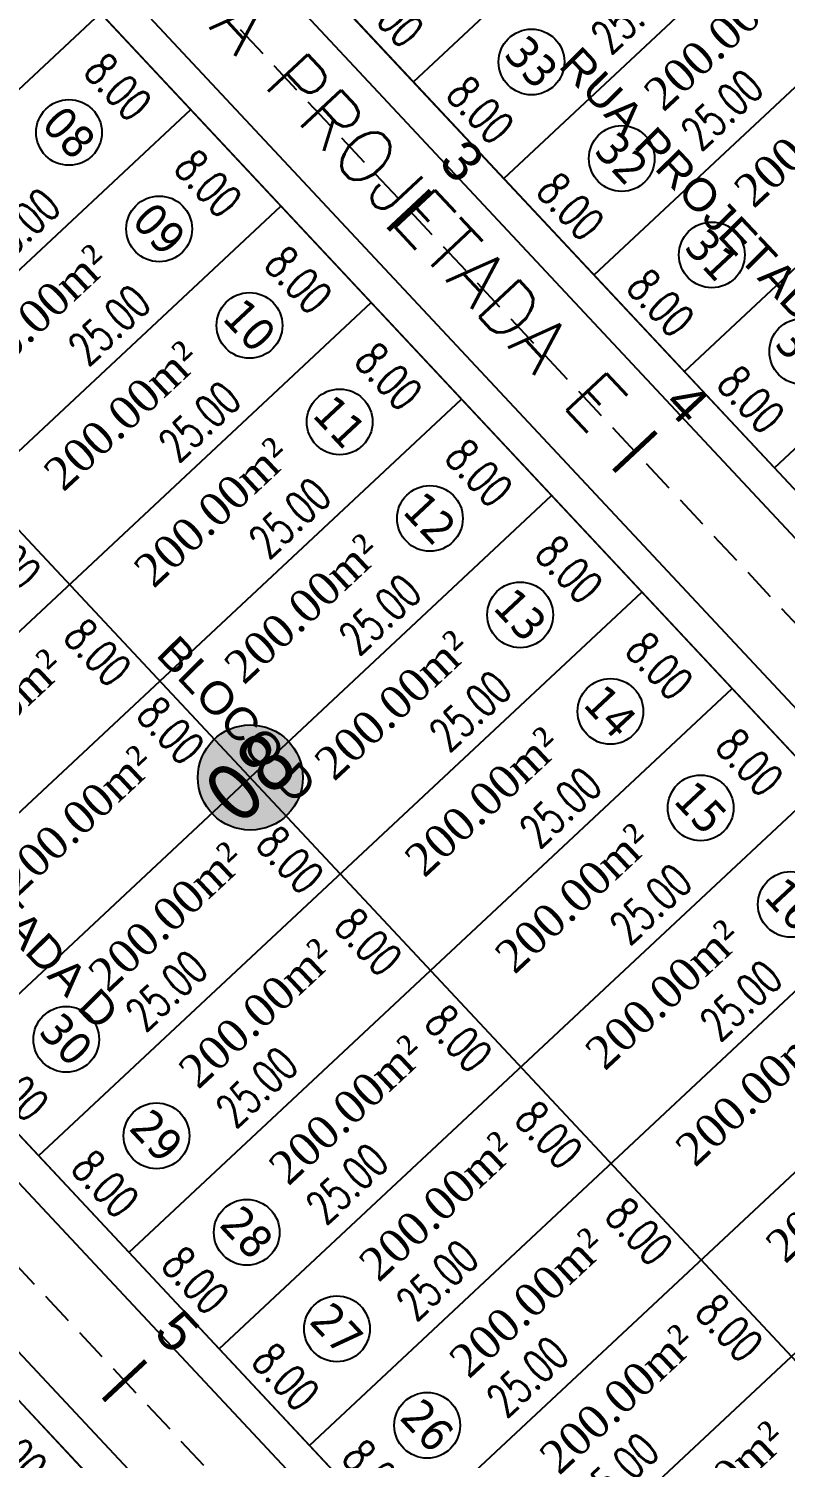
# Model space of a CAD drawing. Header units: metres. Extents: x 437145 to 443371, y 9612590 to 9615494.
# Drawn here: x 437426.4 to 437472.2, y 9614741.4 to 9614828 of the extents above; entities that cross this region are included whole.
import ezdxf

# ---------------------------------------------------------------- set-up
doc = ezdxf.new("R2010")
doc.units = ezdxf.units.M
doc.linetypes.add('ACAD_ISO02W100', pattern=[15, 12, -3])
doc.linetypes.add('DASHED2', pattern=[0.375, 0.25, -0.125])
for name, color, linetype in [('ADUTORA', 90, 'Continuous'), ('Auxiliar', 7, 'Continuous'), ('COTAS', 10, 'Continuous'), ('Eixo Acesso', 2, 'ACAD_ISO02W100'), ('Estacas', 7, 'Continuous'), ('Layer3', 1, 'Continuous'), ('M_FIO', 32, 'Continuous'), ('ÁREA', 7, 'Continuous')]:
    doc.layers.add(name, color=color, linetype=linetype)
doc.layers.get('0').off()
doc.styles.add('ARIAL', font='arial.ttf')
doc.styles.add('COTAS', font='romans.shx', dxfattribs={"width": 0.7})
doc.styles.add('symplex', font='simplex.shx', dxfattribs={"bigfont": 'bigfont.shx'})
doc.styles.add('tahoma', font='tahoma.ttf')
doc.styles.add('ÁREA', font='times.ttf', dxfattribs={"height": 2})
doc.dimstyles.new('C-75', dxfattribs={"dimtxt": 2, "dimasz": 0.2, "dimexe": 0, "dimexo": 0, "dimgap": 1, "dimtad": 0, "dimzin": 4, "dimdsep": 46, "dimtxsty": 'COTAS', "dimblk1": 'BOL-COT', "dimblk2": 'BOL-COT', "dimsah": 1, "dimcen": 0.1, "dimse1": 1, "dimse2": 1, "dimsd1": 1, "dimsd2": 1, "dimclrd": 8, "dimclre": 256, "dimaunit": 1, "dimadec": 3, "dimazin": 0, "dimtfac": 0.5, "dimtix": 1, "dimtmove": 0, "dimatfit": 3, "dimldrblk": 'BOL-COT', "dimfxl": 1, "dimtolj": 1, "dimtzin": 0, "dimarcsym": 0})

# ---------------------------------------------------------------- blocks, each defined once
blk = doc.blocks.new('Est')
at = {"const_width": 0.2}
blk.add_lwpolyline([(0, -1.19999999925494), (0, 1.200000001117586)], dxfattribs=at)
blk = doc.blocks.new('*D415')
at = {"layer": 'Layer3', "transparency": 16777216, "insert": (2607.996277409687, 1057.549152043713), "char_height": 2, "attachment_point": 5, "rotation": 270.0020370505587, "style": 'COTAS'}
blk.add_mtext('\\A1;8.00', dxfattribs=at)
blk = doc.blocks.new('BOL-COT')
at = {"layer": 'COTAS'}
for p, q in [((-1.999999999999943, 8.53e-14), (2, 8.53e-14)), ((0, -2.999999999999971), (0, 3.000000000000028))]:
    blk.add_line(p, q, dxfattribs=at)
blk.add_circle((0, 0), 0.4, dxfattribs=at)
blk = doc.blocks.new('*D473')
at = {"layer": 'Layer3', "transparency": 16777216, "insert": (2668.99428640646, 1113.551320748503), "char_height": 2, "attachment_point": 5, "rotation": 270.00203704972546, "style": 'COTAS'}
blk.add_mtext('\\A1;8.00', dxfattribs=at)
blk = doc.blocks.new('*D474')
at = {"layer": 'Layer3', "transparency": 16777216, "insert": (2658.774082356359, 1111.394691579375), "char_height": 2, "attachment_point": 5, "rotation": 0.00203705268987296, "style": 'COTAS'}
blk.add_mtext('\\A1;25.00', dxfattribs=at)
blk = doc.blocks.new('*D478')
at = {"layer": 'Layer3', "transparency": 16777216, "insert": (2668.99457082862, 1105.551320757733), "char_height": 2, "attachment_point": 5, "rotation": 270.0020370518117, "style": 'COTAS'}
blk.add_mtext('\\A1;8.00', dxfattribs=at)
blk = doc.blocks.new('*D479')
at = {"layer": 'Layer3', "transparency": 16777216, "insert": (2658.774366780302, 1103.394691584031), "char_height": 2, "attachment_point": 5, "rotation": 0.0020370569587351227, "style": 'COTAS'}
blk.add_mtext('\\A1;25.00', dxfattribs=at)
blk = doc.blocks.new('*D483')
at = {"layer": 'Layer3', "transparency": 16777216, "insert": (2668.994855258347, 1097.551320763138), "char_height": 2, "attachment_point": 5, "rotation": 270.00203705639456, "style": 'COTAS'}
blk.add_mtext('\\A1;8.00', dxfattribs=at)
blk = doc.blocks.new('*D484')
at = {"layer": 'Layer3', "transparency": 16777216, "insert": (2658.77465120847, 1095.394691593345), "char_height": 2, "attachment_point": 5, "rotation": 0.002037048421005068, "style": 'COTAS'}
blk.add_mtext('\\A1;25.00', dxfattribs=at)
blk = doc.blocks.new('*D486')
at = {"layer": 'Layer3', "transparency": 16777216, "insert": (2644.708386505396, 1097.372601557854), "char_height": 2, "attachment_point": 5, "rotation": 270.00203705181076, "style": 'COTAS'}
blk.add_mtext('\\A1;8.00', dxfattribs=at)
blk = doc.blocks.new('*D488')
at = {"layer": 'Layer3', "transparency": 16777216, "insert": (2668.995139676403, 1089.551320766798), "char_height": 2, "attachment_point": 5, "rotation": 270.002037058064, "style": 'COTAS'}
blk.add_mtext('\\A1;8.00', dxfattribs=at)
blk = doc.blocks.new('*D489')
at = {"layer": 'Layer3', "transparency": 16777216, "insert": (2658.774935631445, 1087.394691610108), "char_height": 2, "attachment_point": 5, "rotation": 0.002037048421005068, "style": 'COTAS'}
blk.add_mtext('\\A1;25.00', dxfattribs=at)
blk = doc.blocks.new('*D491')
at = {"layer": 'Layer3', "transparency": 16777216, "insert": (2644.708670927236, 1089.372601574618), "char_height": 2, "attachment_point": 5, "rotation": 270.00203704514064, "style": 'COTAS'}
blk.add_mtext('\\A1;8.00', dxfattribs=at)
blk = doc.blocks.new('*D493')
at = {"layer": 'Layer3', "transparency": 16777216, "insert": (2668.995424106217, 1081.551320774514), "char_height": 2, "attachment_point": 5, "rotation": 270.00203705139387, "style": 'COTAS'}
blk.add_mtext('\\A1;8.00', dxfattribs=at)
blk = doc.blocks.new('*D494')
at = {"layer": 'Layer3', "transparency": 16777216, "insert": (2658.775220057642, 1079.39469161104), "char_height": 2, "attachment_point": 5, "rotation": 0.002037044152142905, "style": 'COTAS'}
blk.add_mtext('\\A1;25.00', dxfattribs=at)
blk = doc.blocks.new('*D495')
at = {"layer": 'Layer3', "transparency": 16777216, "insert": (2644.705433478137, 1082.904633324924), "char_height": 2, "attachment_point": 5, "rotation": 270.002037058064, "style": 'COTAS'}
blk.add_mtext('\\A1;8.00', dxfattribs=at)
blk = doc.blocks.new('*D496')
at = {"layer": 'Layer3', "transparency": 16777216, "insert": (2668.995708529832, 1073.551320778288), "char_height": 2, "attachment_point": 5, "rotation": 270.0020370501413, "style": 'COTAS'}
blk.add_mtext('\\A1;8.00', dxfattribs=at)
blk = doc.blocks.new('*D497')
at = {"layer": 'Layer3', "transparency": 16777216, "insert": (2658.775504483644, 1071.39469161104), "char_height": 2, "attachment_point": 5, "rotation": 0.002037044152142905, "style": 'COTAS'}
blk.add_mtext('\\A1;25.00', dxfattribs=at)
blk = doc.blocks.new('*D498')
at = {"layer": 'Layer3', "transparency": 16777216, "insert": (2623.06759215594, 1073.549687889395), "char_height": 2, "attachment_point": 5, "rotation": 270.0020370434717, "style": 'COTAS'}
blk.add_mtext('\\A1;8.00', dxfattribs=at)
blk = doc.blocks.new('*D499')
at = {"layer": 'Layer3', "transparency": 16777216, "insert": (2644.639859434125, 1072.243112454522), "char_height": 2, "attachment_point": 5, "rotation": 270.002037058064, "style": 'COTAS'}
blk.add_mtext('\\A1;8.00', dxfattribs=at)
blk = doc.blocks.new('*D500')
at = {"layer": 'Layer3', "transparency": 16777216, "insert": (2633.774780118599, 1071.580843487154), "char_height": 2, "attachment_point": 5, "rotation": 0.022243513391919073, "style": 'COTAS'}
blk.add_mtext('\\A1;25.00', dxfattribs=at)
blk = doc.blocks.new('*D501')
at = {"layer": 'Layer3', "transparency": 16777216, "insert": (2668.995992956852, 1065.551320785441), "char_height": 2, "attachment_point": 5, "rotation": 270.00203705764716, "style": 'COTAS'}
blk.add_mtext('\\A1;8.00', dxfattribs=at)
blk = doc.blocks.new('*D502')
at = {"layer": 'Layer3', "transparency": 16777216, "insert": (2658.775788908352, 1063.39469161104), "char_height": 2, "attachment_point": 5, "rotation": 0.00203705268987296, "style": 'COTAS'}
blk.add_mtext('\\A1;25.00', dxfattribs=at)
blk = doc.blocks.new('*D503')
at = {"layer": 'Layer3', "transparency": 16777216, "insert": (2623.067876579933, 1065.549687895218), "char_height": 2, "attachment_point": 5, "rotation": 270.0020370509775, "style": 'COTAS'}
blk.add_mtext('\\A1;8.00', dxfattribs=at)
blk = doc.blocks.new('*D504')
at = {"layer": 'Layer3', "transparency": 16777216, "insert": (2644.709524203989, 1065.372601595107), "char_height": 2, "attachment_point": 5, "rotation": 270.0020370438896, "style": 'COTAS'}
blk.add_mtext('\\A1;8.00', dxfattribs=at)
blk = doc.blocks.new('*D505')
at = {"layer": 'Layer3', "transparency": 16777216, "insert": (2633.775064543643, 1063.580843485291), "char_height": 2, "attachment_point": 5, "rotation": 0.022243513391815937, "style": 'COTAS'}
blk.add_mtext('\\A1;25.00', dxfattribs=at)
blk = doc.blocks.new('*D506')
at = {"layer": 'Layer3', "transparency": 16777216, "insert": (2668.996277385182, 1057.551320792242), "char_height": 2, "attachment_point": 5, "rotation": 270.0020370505597, "style": 'COTAS'}
blk.add_mtext('\\A1;8.00', dxfattribs=at)
blk = doc.blocks.new('*D507')
at = {"layer": 'Layer3', "transparency": 16777216, "insert": (2658.776073333247, 1055.394691622216), "char_height": 2, "attachment_point": 5, "rotation": 0.00203705268987296, "style": 'COTAS'}
blk.add_mtext('\\A1;25.00', dxfattribs=at)
blk = doc.blocks.new('*D508')
at = {"layer": 'Layer3', "transparency": 16777216, "insert": (2623.068161004335, 1057.54968790171), "char_height": 2, "attachment_point": 5, "rotation": 270.00203705014235, "style": 'COTAS'}
blk.add_mtext('\\A1;8.00', dxfattribs=at)
blk = doc.blocks.new('*D509')
at = {"layer": 'Layer3', "transparency": 16777216, "insert": (2644.709808630136, 1057.372601602557), "char_height": 2, "attachment_point": 5, "rotation": 270.0020370572312, "style": 'COTAS'}
blk.add_mtext('\\A1;8.00', dxfattribs=at)
blk = doc.blocks.new('*D510')
at = {"layer": 'Layer3', "transparency": 16777216, "insert": (2633.77534896886, 1055.580843506712), "char_height": 2, "attachment_point": 5, "rotation": 0.022243509123005028, "style": 'COTAS'}
blk.add_mtext('\\A1;25.00', dxfattribs=at)
blk = doc.blocks.new('*D512')
at = {"layer": 'Layer3', "transparency": 16777216, "insert": (2658.776357758731, 1047.394691636185), "char_height": 2, "attachment_point": 5, "rotation": 0.0020370398832807433, "style": 'COTAS'}
blk.add_mtext('\\A1;25.00', dxfattribs=at)
blk = doc.blocks.new('*D513')
at = {"layer": 'Layer3', "transparency": 16777216, "insert": (2623.068445434876, 1049.549687910131), "char_height": 2, "attachment_point": 5, "rotation": 270.00203705139535, "style": 'COTAS'}
blk.add_mtext('\\A1;8.00', dxfattribs=at)
blk = doc.blocks.new('*D514')
at = {"layer": 'Layer3', "transparency": 16777216, "insert": (2644.710093057912, 1049.372601598832), "char_height": 2, "attachment_point": 5, "rotation": 270.00203705973155, "style": 'COTAS'}
blk.add_mtext('\\A1;8.00', dxfattribs=at)
blk = doc.blocks.new('*D515')
at = {"layer": 'Layer3', "transparency": 16777216, "insert": (2633.775633393785, 1047.580843514163), "char_height": 2, "attachment_point": 5, "rotation": 0.022243509123005028, "style": 'COTAS'}
blk.add_mtext('\\A1;25.00', dxfattribs=at)
blk = doc.blocks.new('*D518')
at = {"layer": 'Layer3', "transparency": 16777216, "insert": (2623.068729864689, 1041.549687916389), "char_height": 2, "attachment_point": 5, "rotation": 270.0020370430544, "style": 'COTAS'}
blk.add_mtext('\\A1;8.00', dxfattribs=at)
blk = doc.blocks.new('*D519')
at = {"layer": 'Layer3', "transparency": 16777216, "insert": (2644.710377486039, 1041.372601600695), "char_height": 2, "attachment_point": 5, "rotation": 270.002037058064, "style": 'COTAS'}
blk.add_mtext('\\A1;8.00', dxfattribs=at)
blk = doc.blocks.new('*D520')
at = {"layer": 'Layer3', "transparency": 16777216, "insert": (2633.775917826213, 1039.580843515094), "char_height": 2, "attachment_point": 5, "rotation": 0.022243513391919073, "style": 'COTAS'}
blk.add_mtext('\\A1;25.00', dxfattribs=at)
blk = doc.blocks.new('*D523')
at = {"layer": 'Layer3', "transparency": 16777216, "insert": (2644.710661905492, 1033.372601602557), "char_height": 2, "attachment_point": 5, "rotation": 270.0020370518103, "style": 'COTAS'}
blk.add_mtext('\\A1;8.00', dxfattribs=at)
blk = doc.blocks.new('*D524')
at = {"layer": 'Layer3', "transparency": 16777216, "insert": (2633.776202245265, 1031.58084351975), "char_height": 2, "attachment_point": 5, "rotation": 0.02224350912227737, "style": 'COTAS'}
blk.add_mtext('\\A1;25.00', dxfattribs=at)
blk = doc.blocks.new('*D571')
at = {"layer": 'Layer3', "transparency": 16777216, "insert": (2684.066454430222, 1105.551857009521), "char_height": 2, "attachment_point": 5, "rotation": 270.0020370434741, "style": 'COTAS'}
blk.add_mtext('\\A1;8.00', dxfattribs=at)
blk = doc.blocks.new('*D576')
at = {"layer": 'Layer3', "transparency": 16777216, "insert": (2684.066738857155, 1097.551857015538), "char_height": 2, "attachment_point": 5, "rotation": 270.00203705722834, "style": 'COTAS'}
blk.add_mtext('\\A1;8.00', dxfattribs=at)
blk = doc.blocks.new('*D578')
at = {"layer": 'Layer3', "transparency": 16777216, "insert": (2694.77392681804, 1095.583012625906), "char_height": 2, "attachment_point": 5, "rotation": 0.022243509123726954, "style": 'COTAS'}
blk.add_mtext('\\A1;25.00', dxfattribs=at)
blk = doc.blocks.new('*D581')
at = {"layer": 'Layer3', "transparency": 16777216, "insert": (2684.067023275793, 1089.551857019986), "char_height": 2, "attachment_point": 5, "rotation": 270.0020370505606, "style": 'COTAS'}
blk.add_mtext('\\A1;8.00', dxfattribs=at)
blk = doc.blocks.new('*D583')
at = {"layer": 'Layer3', "transparency": 16777216, "insert": (2694.774211240787, 1087.583012620318), "char_height": 2, "attachment_point": 5, "rotation": 0.022243509123056594, "style": 'COTAS'}
blk.add_mtext('\\A1;25.00', dxfattribs=at)
blk = doc.blocks.new('*D589')
at = {"layer": 'Layer3', "transparency": 16777216, "insert": (2684.067592129542, 1073.551857033722), "char_height": 2, "attachment_point": 5, "rotation": 270.00203704305534, "style": 'COTAS'}
blk.add_mtext('\\A1;8.00', dxfattribs=at)
blk = doc.blocks.new('*D816')
at = {"layer": 'Layer3', "transparency": 16777216, "insert": (2684.067307388405, 1081.560673758612), "char_height": 2, "attachment_point": 5, "rotation": 270.0020370509761, "style": 'COTAS'}
blk.add_mtext('\\A1;8.00', dxfattribs=at)
blk = doc.blocks.new('atutu')
at = {"layer": 'Layer3'}
h = blk.add_hatch(color=101, dxfattribs=at)
h.dxf.hatch_style = 1
h.set_gradient(color1=(131, 236, 156), color2=(83, 228, 117), one_color=1, tint=0.6100000143051147)
h.paths.add_polyline_path([(2648.601695352898, 1075.350148910987, 1), (2643.973493714491, 1079.720388001162, 1)])
h = blk.add_hatch(dxfattribs=at)
h.set_pattern_fill('AR-SAND', color=85)
h.set_pattern_definition([(37.50000000000001, (-475198.4405669911, -9591283.716216572), (-0.0629933581096082, 1.926823769013158), [0, -1.52, 0, -1.7, 0, -1.625]), (7.499999999999999, (-475198.4405669911, -9591283.716216572), (1.769776705267727, 2.82214606522974), [0, -0.82, 0, -1.37, 0, -0.525]), (327.5, (-475199.6705669911, -9591283.716216572), (3.114141861751495, 0.0056590535369649), [0, -0.5, 0, -1.8, 0, -2.35]), (317.5, (-475199.6705669911, -9591283.716216572), (3.006126604572293, 0.8776755649342494), [0, -0.25, 0, -1.179999999999999, 0, -1.35])])
h.paths.add_polyline_path([(2436.126924705075, 992.384416006973), (2434.126995811495, 990.3843449042197), (2434.129192584916, 928.596102536192), (2693.799192777451, 928.5960575775262), (2693.796995679639, 990.3935770061817), (2691.796924574674, 992.393505905291)])
h.paths.add_polyline_path([(2562.124553583004, 959.3795919590647, -1), (2555.759081086983, 959.3795919590647, -1)], flags=0)
h.paths.add_polyline_path([(2559.989958347252, 986.9904585895147), (2567.923291675596, 986.9907406461443), (2567.923185015878, 989.9907406461442), (2559.989851687535, 989.9904585895146)], flags=24)
h.paths.add_polyline_path([(2688.787800929184, 962.7600555201079), (2688.788033209823, 956.2267221887614), (2691.788033208019, 956.2268288494106), (2691.787800927321, 962.7601621788943)], flags=24)
h.paths.add_polyline_path([(2435.671948866477, 962.7510564443674), (2435.672181147757, 956.2177231130208), (2438.672181145894, 956.21782977367), (2438.671948864614, 962.7511631050165)], flags=24)
h.paths.add_polyline_path([(2555.309725110792, 955.7966256462988), (2562.315601533419, 955.796874724796), (2562.315332728636, 963.3574858703669), (2555.30945630601, 963.357236790007)], flags=24)
h.paths.add_polyline_path([(2559.997437076201, 931.0975781907345), (2567.930770404544, 931.0978602473642), (2567.930663745059, 934.0978602473642), (2559.997330416716, 934.0975781907346)], flags=24)
h.paths.add_polyline_path([(2535.917833112903, 962.3164960877057), (2582.058685691178, 962.2808426660503), (2582.063393164683, 968.3730168030615), (2535.922540586349, 968.4086702247168)], flags=24)
at = {"layer": 'Layer3', "color": 0}
for points in [[(2646.272690248816, 1150.550513102073), (2646.277916575398, 1003.550513051781)], [(2610.277845480678, 1005.549233153793), (2610.272761378228, 1148.549233019683)], [(2621.277845473227, 1005.549624419171), (2621.272761372058, 1148.549624309275)], [(2671.277845454135, 1005.551402079272), (2671.272761350987, 1148.551401777524)], [(2682.277845446801, 1005.551793368864), (2682.272761344933, 1148.551792860362)], [(2621.273863429868, 1117.549624335352), (2671.273863499542, 1117.551401997316)], [(2621.274147854792, 1109.549624337214), (2671.274147924525, 1109.551402002904)], [(2621.274432280765, 1101.549624350253), (2671.274432349683, 1101.551402015942)], [(2682.274432254514, 1101.551793299946), (2732.27443232314, 1101.553570961911)], [(2621.274716706621, 1093.549624355841), (2671.274716774549, 1093.55140201408)], [(2682.27471667938, 1093.551793299946), (2732.274716748065, 1093.553570960048)], [(2621.275001132477, 1085.549624359566), (2671.275001199416, 1085.551402019668)], [(2682.275001105411, 1085.551793309259), (2732.275001173223, 1085.553570971224)], [(2621.275285558624, 1077.549624368879), (2671.275285626378, 1077.551402028981)], [(2682.275285532314, 1077.551793314847), (2732.27528560001, 1077.553570980537)], [(2621.275569984597, 1069.549624370742), (2671.275570051536, 1069.551402032706)], [(2682.275569958229, 1069.551793318573), (2732.275570024993, 1069.553570980537)], [(2621.275854409463, 1061.54962437633), (2671.275854477275, 1061.551402040157)], [(2621.276138836425, 1053.54962438378), (2671.276138901502, 1053.551402047607)], [(2621.276423262223, 1045.549624393093), (2671.276423327358, 1045.551402051333)], [(2621.276707225911, 1037.549624396819), (2671.276707753447, 1037.55140205692)], [(2621.276992113295, 1029.549624400544), (2671.276992178371, 1029.551402062509)]]:
    blk.add_lwpolyline(points, dxfattribs=at)
for centre, radius in [((2664.944038460404, 1113.571770228776), 1.990958139869911), ((2664.944322884573, 1105.57177023809), 1.990958139869911), ((2664.944607313222, 1097.571770247403), 1.990958139869911), ((2688.313902266522, 1097.56378473002), 1.990958139869911), ((2664.944891736459, 1089.571770251128), 1.990958139869911), ((2688.314186688537, 1089.563784735608), 1.990958139869911), ((2664.945176162315, 1081.571770258579), 1.990958139869911), ((2688.31447080106, 1081.572601475152), 1.990958139869911), ((2646.287594531803, 1077.535248009819), 3.182736247992434), ((2627.314755565685, 1073.561615605238), 1.990958139869911), ((2664.94546058724, 1073.571770258579), 1.990958139869911), ((2688.31475554054, 1073.563784748647), 1.990958139869911), ((2627.315039991658, 1065.561615610826), 1.990958139869911), ((2664.945745013503, 1065.571770267892), 1.990958139869911), ((2627.315324416757, 1057.561615616414), 1.990958139869911), ((2664.946029437381, 1057.571770271617), 1.990958139869911), ((2627.31560884174, 1049.561615622002), 1.990958139869911), ((2664.946313875111, 1049.571770081628), 1.990958139869911), ((2627.3158932733, 1041.561615631315), 1.990958139869911)]:
    blk.add_circle(centre, radius, dxfattribs=at)
at = {"layer": 'M_FIO'}
for points in [[(2612.277874932532, 1004.720877139229), (2612.272731922532, 1149.37773125093)], [(2612.277874933638, 1004.720877139229), (2612.272731923638, 1149.37773125093)], [(2619.277874927992, 1004.721126187924), (2619.27273191939, 1149.377980325702)], [(2619.277874929097, 1004.721126187924), (2619.272731920495, 1149.377980325702)], [(2673.277874905815, 1004.72304605912), (2673.272731897096, 1149.379900003183)], [(2673.277874906921, 1004.72304605912), (2673.272731898201, 1149.379900003183)], [(2680.277874901798, 1004.723295137617), (2680.272731892381, 1149.380148874927)], [(2680.277874902904, 1004.723295137617), (2680.272731893487, 1149.380148874927)]]:
    blk.add_lwpolyline(points, dxfattribs=at)
at = {"layer": 'ADUTORA', "color": 7, "style": 'symplex'}
blk.add_text('RUA PROJETADA E', height=3.284297485517897, rotation=270.0256716937466, dxfattribs=at).set_placement((2675.443176226773, 1118.543453418049))
at = {"layer": 'Layer3', "color": 5, "char_height": 1.999999999999999, "attachment_point": 5, "rotation": 270.0497252510426, "style": 'tahoma'}
for s, insert in [('\\A1;08', (2664.944038461627, 1113.571770232502)), ('\\A1;09', (2664.944322886551, 1105.571770241815)), ('\\A1;33', (2688.313902266639, 1097.56378473002)), ('\\A1;10', (2664.944607314445, 1097.571770251128)), ('\\A1;11', (2664.944891737448, 1089.571770252991)), ('\\A1;32', (2688.314186688711, 1089.563784733746)), ('\\A1;12', (2664.945176164469, 1081.571770264167)), ('\\A1;31', (2688.314470801177, 1081.572601475152)), ('\\A1;30', (2627.31475556586, 1073.561615607101)), ('\\A1;13', (2664.945460589219, 1073.571770266029)), ('\\A1;30', (2688.314755540714, 1073.563784752372)), ('\\A1;29', (2627.31503999189, 1065.561615608963)), ('\\A1;14', (2664.945745014435, 1065.571770271617)), ('\\A1;28', (2627.315324416932, 1057.561615620139)), ('\\A1;15', (2664.946029438544, 1057.571770279068)), ('\\A1;27', (2627.315608842031, 1049.561615616414)), ('\\A1;16', (2664.946313864284, 1049.571770282793)), ('\\A1;26', (2627.315893273417, 1041.561615636903))]:
    blk.add_mtext(s, dxfattribs=dict(at, insert=insert))
at = {"layer": 'Layer3', "color": 1, "insert": (2646.2875945332, 1077.535268457937), "char_height": 3.499999999999999, "attachment_point": 5, "rotation": 0.0020370548664193034, "style": 'tahoma'}
blk.add_mtext('\\A1;08', dxfattribs=at)
at = {"layer": 'ÁREA', "linetype": 'Continuous', "lineweight": -2, "extrusion": (0.0262307824511418, -0.0004708427962515, 0.9996558029437244), "style": 'ÁREA'}
for p in [(1153.240445137892, -2628.739037639949, 64.43564947726372), (1145.241738753763, -2628.882849454336, 64.43942368023913), (1137.243032358353, -2629.02666126304, 64.44319788334195), (1129.244325966685, -2629.170473072611, 64.44697208639381), (1121.245619582478, -2629.314284882687, 64.45074628944985), (1113.246913200228, -2629.458096698028, 64.4545204925149), (1105.248206812237, -2629.601908504852, 64.45829469562571), (1097.249500418635, -2629.745720310501, 64.46206889852459), (1089.250794034608, -2629.889532130584, 64.46584310183965), (1081.252087631692, -2630.033343936285, 64.46961730468442)]:
    blk.add_text('200.00m²', height=1.999999999999999, rotation=270.9999999484056, dxfattribs=at).set_placement(p)
at = {"layer": 'ÁREA', "linetype": 'Continuous', "lineweight": -2, "extrusion": (0.02623078245114181, -0.0004708427962515001, 0.9996558029437245), "style": 'ÁREA'}
for p in [(1136.896990754145, -2610.283452427977, 63.95130034093843), (1137.993933776568, -2671.252596036155, 65.5513770485944), (1128.898284360589, -2610.427264236122, 63.95507454413575), (1129.995227392351, -2671.396407845654, 65.55515125150518), (1120.899577969019, -2610.571076051166, 63.95884874716566), (1112.900871579198, -2610.71488785983, 63.96262295017919), (1104.902165198708, -2610.858699669429, 63.96639715335648), (1096.903458808968, -2611.002511482634, 63.97017135639546), (1088.904752428608, -2611.146323299511, 63.973945559539), (1080.906046021887, -2611.290135100734, 63.97771976250192), (1072.907339626524, -2611.43394691206, 63.98149396557982)]:
    blk.add_text('200.00m²', height=1.999999999999999, rotation=270.9999999484056, dxfattribs=at).set_placement(p)
at = {"layer": 'Layer3', "color": 0}
for p1, p2, distance, picture, middle in [((2671.273863500183, 1117.551401798013), (2671.274147925981, 1109.551401801738), -2.2797193080629743, '*D473', (2668.99428640646, 1113.551320748503)), ((2671.27414792435, 1109.551401807326), (2646.27414788995, 1109.550512975413), -1.843734189170146, '*D474', (2658.774082356359, 1111.394691579375)), ((2671.274147924118, 1109.551401803601), (2671.274432350207, 1101.551401814777), -2.27971930998383, '*D478', (2668.99457082862, 1105.551320757733)), ((2682.274147919927, 1109.551793286908), (2682.274432344851, 1101.551793298084), 1.7921642989666753, '*D571', (2684.066454430222, 1105.551857009521)), ((2671.274432348402, 1101.551401818502), (2646.27443231406, 1101.550512984726), -1.8437341835822156, '*D479', (2658.774366780302, 1103.394691584031)), ((2671.274432351138, 1101.551401814777), (2671.274716777868, 1093.551401814777), -2.2797193075968676, '*D483', (2668.994855258347, 1097.551320763138)), ((2682.274432346714, 1101.551793298084), (2682.27471677356, 1093.551793298084), 1.7921642981495098, '*D576', (2684.066738857155, 1097.551857015538)), ((2671.274716776237, 1093.551401816639), (2646.274716742011, 1093.550512986588), -1.843734192896114, '*D484', (2658.77465120847, 1095.394691593345)), ((2682.274717087125, 1093.542976569715), (2707.274716756796, 1093.55268213186), 2.035183428487202, '*D578', (2694.77392681804, 1095.583012625906)), ((2671.274716774142, 1093.551401814777), (2671.275001201104, 1085.551401822227), -2.2797193126604816, '*D488', (2668.995139676403, 1089.551320766798)), ((2682.274716769835, 1093.551793298084), (2682.275001195749, 1085.551793307397), 1.7921642941336284, '*D581', (2684.067023275793, 1089.551857019986)), ((2671.275001199241, 1085.55140182409), (2646.275001164957, 1085.550512994039), -1.8437342022091119, '*D489', (2658.774935631445, 1087.394691610108)), ((2682.275001509488, 1085.542976577166), (2707.275001179916, 1085.55268213931), 2.0351834154480035, '*D583', (2694.774211240787, 1087.583012620318)), ((2671.275001201104, 1085.551401822227), (2671.275285627135, 1077.551401829678), -2.279719309344, '*D493', (2668.995424106217, 1081.551320774514)), ((2682.275000882184, 1085.560610039491), (2682.275285308157, 1077.560610043216), 1.79216429436555, '*D816', (2684.067307388405, 1081.560673758612)), ((2671.275285625272, 1077.551401831541), (2646.275285591046, 1077.550513003352), -1.8437341947592087, '*D494', (2658.775220057642, 1079.39469161104)), ((2621.275285648031, 1077.549624171439), (2621.275570072956, 1069.549624173302), 1.7921642965797067, '*D498', (2623.06759215594, 1073.549687889395)), ((2671.275285626203, 1077.551401829678), (2671.275570052059, 1069.551401829678), -2.279719310739618, '*D496', (2668.995708529832, 1073.551320778288)), ((2682.275285621838, 1077.551793314847), (2682.275570046704, 1069.551793318573), 1.7921642964046283, '*D589', (2684.067592129542, 1073.551857033722)), ((2621.275570387452, 1069.540807443071), (2646.27557005788, 1069.550513007078), 2.035183415448062, '*D500', (2633.774780118599, 1071.580843487154)), ((2671.275570051303, 1069.551401837128), (2646.275570017019, 1069.55051300894), -1.8437341891712733, '*D497', (2658.775504483644, 1071.39469161104)), ((2621.275570072956, 1069.549624173302), (2621.275854498929, 1061.549624182615), 1.7921642951222496, '*D503', (2623.067876579933, 1065.549687895218)), ((2671.275570051128, 1069.551401833403), (2671.275854478032, 1061.551401840854), -2.2797193091689314, '*D501', (2668.995992956852, 1065.551320785441)), ((2621.275854812435, 1061.540807448658), (2646.27585448298, 1061.550513012666), 2.0351834079970264, '*D505', (2633.775064543643, 1063.580843485291)), ((2671.275854476286, 1061.551401844579), (2646.275854442001, 1061.550513012666), -1.8437341835822105, '*D502', (2658.775788908352, 1063.39469161104)), ((2610.275854503818, 1061.549233094189), (2610.276138929732, 1053.549233096051), -2.279719308528636, '*D415', (2607.996277409687, 1057.549152043713)), ((2621.275854497997, 1061.549624182615), (2621.276138923853, 1053.54962418634), 1.792164294540627, '*D508', (2623.068161004335, 1057.54968790171)), ((2671.275854476169, 1061.551401840854), (2671.276138902083, 1053.551401846442), -2.279719305384968, '*D506', (2668.996277385182, 1057.551320792242)), ((2621.276139237534, 1053.540807457972), (2646.276138908021, 1053.550513020116), 2.035183421036167, '*D510', (2633.77534896886, 1055.580843506712)), ((2671.276138901268, 1053.551401850167), (2646.27613886681, 1053.550513018254), -1.8437341891703733, '*D507', (2658.776073333247, 1055.394691622216)), ((2621.276138922922, 1053.54962418634), (2621.276423348953, 1045.549624199378), 1.792164300070811, '*D513', (2623.068445434876, 1049.549687910131)), ((2621.276423662459, 1045.540807465422), (2646.276423332946, 1045.550513027567), 2.035183421036167, '*D515', (2633.775633393785, 1047.580843514163)), ((2671.276423326252, 1045.551401855755), (2646.276423291967, 1045.55051302943), -1.8437341947582944, '*D512', (2658.776357758731, 1047.394691636185)), ((2621.276423355472, 1045.549624199378), (2621.276707780339, 1037.549624199378), 1.7921642979166634, '*D518', (2623.068729864689, 1041.549687916389)), ((2621.276708095067, 1037.540807467285), (2646.276707765495, 1037.550513031292), 2.035183419173125, '*D520', (2633.775917826213, 1039.580843515094)), ((2621.276992513531, 1029.540807472873), (2646.276992184832, 1029.550513035017), 2.0351834191730664, '*D524', (2633.776202245265, 1031.58084351975))]:
    dim = blk.add_aligned_dim(p1=p1, p2=p2, distance=distance, dimstyle='C-75', dxfattribs=at)
    dim.commit()
    dim.dimension.update_dxf_attribs({"geometry": picture, "text_midpoint": middle})
for base, p1, p2, angle, picture, middle in [((2644.70852871844, 1093.372601563968), (2642.177622012352, 1101.372511584643), (2642.177906438441, 1093.372511592093), 270.00203705181076, '*D486', (2644.708386505396, 1097.372601557854)), ((2644.708813139815, 1085.372601569261), (2642.177906435531, 1093.372511590231), (2642.178190860688, 1085.372511597681), 270.0020370451374, '*D491', (2644.708670927236, 1089.372601574618)), ((2644.705575691618, 1078.90463333504), (2642.174668986141, 1086.904543355438), (2642.174953413103, 1078.904543362889), 270.002037058064, '*D495', (2644.705433478137, 1082.904633324924)), ((2644.640001647607, 1068.243112451599), (2642.109094941139, 1076.243022471997), (2642.109379368101, 1068.243022479448), 270.002037058064, '*D499', (2644.639859434125, 1072.243112454522)), ((2644.709666416481, 1061.37260158597), (2642.178759712517, 1069.372511608857), (2642.1790441375, 1061.372511614445), 270.0020370438896, '*D504', (2644.709524203989, 1065.372601595107)), ((2644.70995084356, 1053.372601597735), (2642.179044136569, 1061.372511614445), (2642.179328563414, 1053.372511625621), 270.00203705722794, '*D509', (2644.709808630136, 1057.372601602557)), ((2644.710235271511, 1045.372601601571), (2642.179328561435, 1053.372511621895), (2642.17961298863, 1045.372511629346), 270.0020370597348, '*D514', (2644.710093057912, 1049.372601598832)), ((2644.710519699521, 1037.372601608948), (2642.179612993287, 1045.372511629346), (2642.179897420249, 1037.372511636797), 270.002037058064, '*D519', (2644.710377486039, 1041.372601600695)), ((2644.710804118537, 1029.372601612397), (2642.179897413496, 1037.372511634934), (2642.180181839585, 1029.372511640522), 270.00203705181355, '*D523', (2644.710661905492, 1033.372601602557))]:
    dim = blk.add_linear_dim(base=base, p1=p1, p2=p2, angle=angle, dimstyle='C-75', dxfattribs=at)
    dim.commit()
    dim.dimension.update_dxf_attribs({"geometry": picture, "text_midpoint": middle, "dimtype": 129})

msp = doc.modelspace()

# ---------------------------------------------------------------- linework, layer by layer
at = {"layer": 'Auxiliar', "color": 2, "linetype": 'Continuous', "lineweight": -3}
for p, q in [((437515.2821271721, 9614754.631023724), (437417.6207158234, 9614859.0895645)), ((437507.2451886897, 9614747.118792105), (437409.5854472098, 9614851.57727613)), ((437470.722913689, 9614712.971973145), (437373.0615023398, 9614817.430513922)), ((437462.6864068646, 9614705.46014509), (437365.0266653849, 9614809.918629115))]:
    msp.add_line(p, q, dxfattribs=at)
at = {"layer": 'Eixo Acesso', "color": 3, "linetype": 'DASHED2', "lineweight": -3, "ltscale": 8}
for p, q in [((437408.4823613578, 9614860.813223029), (437516.3861337526, 9614745.397553105)), ((437363.9231477565, 9614819.154172577), (437471.8269201657, 9614703.738502664))]:
    msp.add_line(p, q, dxfattribs=at)

# ---------------------------------------------------------------- block references
at = {"rotation": 43.07140519794264}
msp.add_blockref('atutu', (436242.5698856535, 9612188.321055599), dxfattribs=at)
at = {"layer": 'Estacas', "color": 7, "linetype": 'Continuous', "lineweight": -3, "xscale": 1.458333333106969, "yscale": 1.458333333106969, "zscale": 1.458333333106969}
for p, rotation in [((437449.4584766678, 9614816.984488457), 313.0734422361365), ((437463.117181771, 9614802.374910267), 313.0734422361365), ((437432.2166732826, 9614746.106281633), 313.073442243589)]:
    msp.add_blockref('Est', p, dxfattribs=dict(at, rotation=rotation))

# ---------------------------------------------------------------- texts
at = {"layer": 'ADUTORA', "color": 7, "extrusion": (0.2523981432401358, 0.1002419811213371, 0.9624171250085908), "style": 'ARIAL'}
for s, p in [('RUA PROJETADA E', (8774399.91748073, -3806846.992822765, 1074274.201734463)), ('BLOCO D', (8774375.776059113, -3806827.009434393, 1074213.144059698)), ('RUA PROJETADA D', (8774380.091426974, -3806787.973986694, 1074273.5260825))]:
    msp.add_text(s, height=2, rotation=202.2865637537625, dxfattribs=at).set_placement(p)
at = {"layer": 'Estacas', "color": 7, "linetype": 'Continuous', "lineweight": -3, "char_height": 2.399999999999999, "attachment_point": 8, "style": 'ARIAL'}
for s, insert, rotation in [('{\\C256;3}', (437451.7594852327, 9614819.135734513), 313.0734422361365), ('{\\C256;4}', (437465.418190336, 9614804.52615632), 313.0734422361365), ('{\\C256;5}', (437434.5176818475, 9614748.257527689), 313.073442243589)]:
    msp.add_mtext(s, dxfattribs=dict(at, insert=insert, rotation=rotation))

doc.saveas('drawing.dxf')
